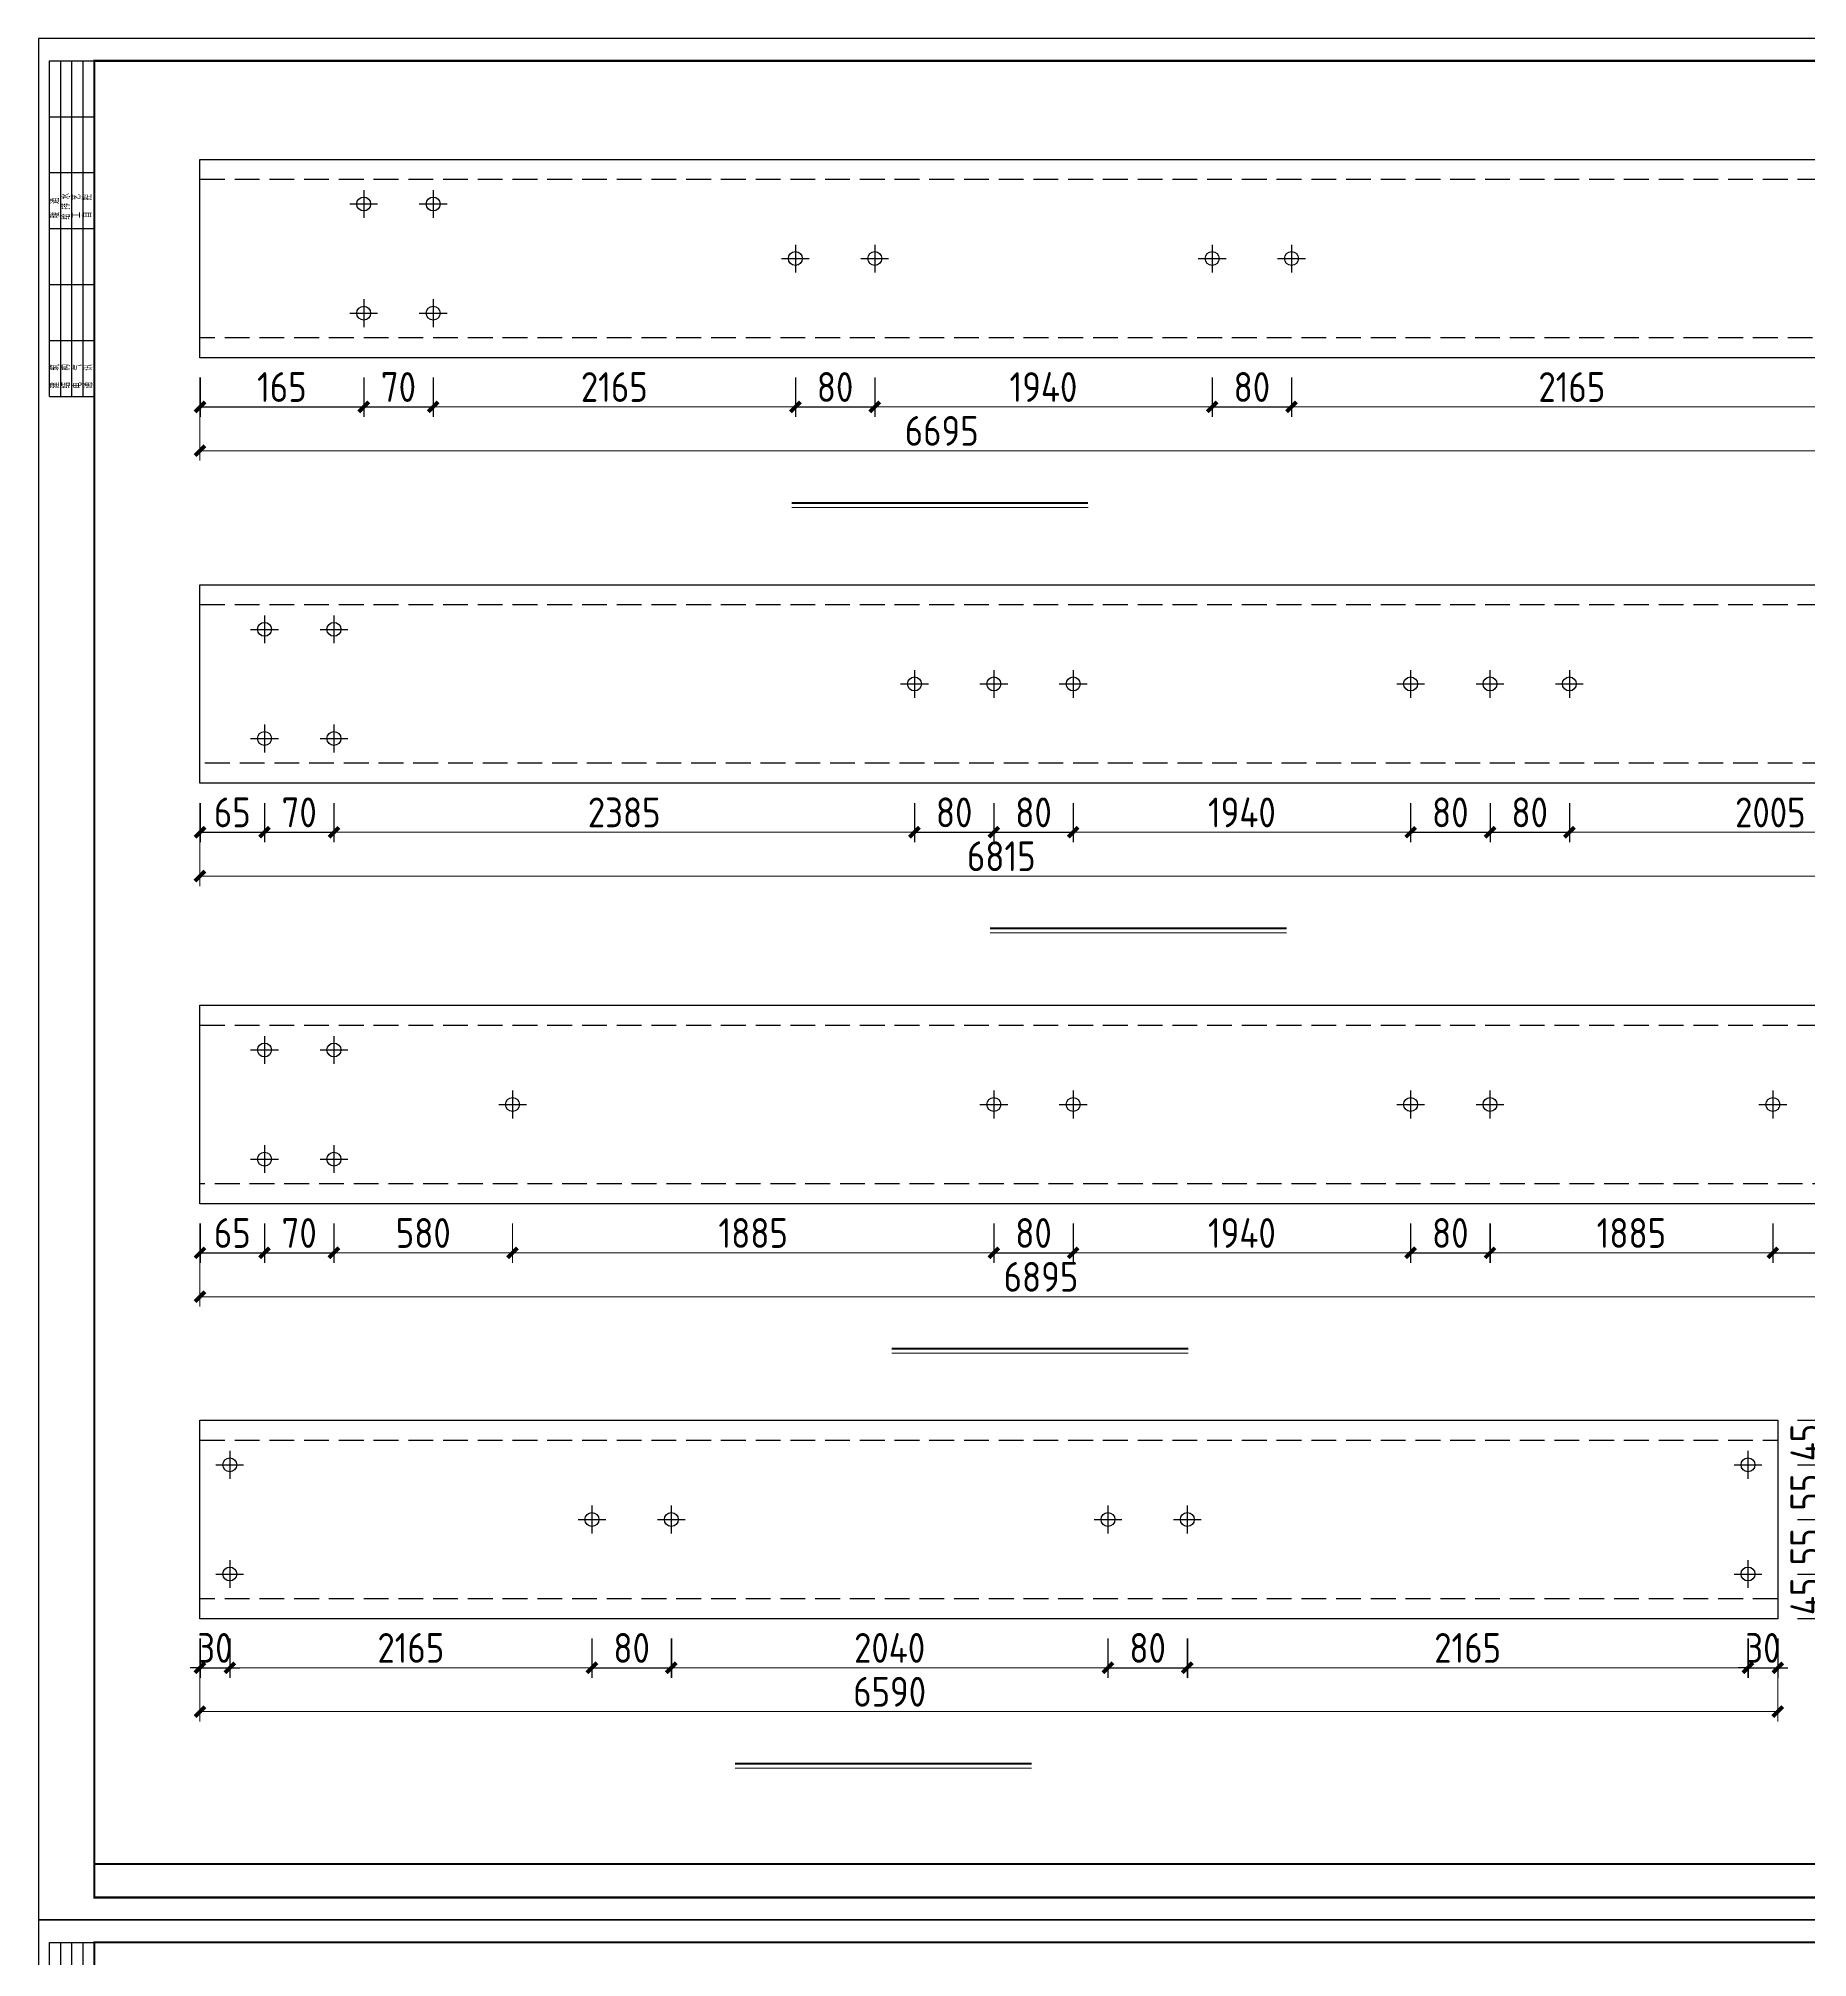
# Model space of a CAD drawing. Extents: x -196983 to 471790, y -783661 to 190401.
# Drawn here: x -40893 to -23063, y -131313 to -111970 of the extents above; entities that cross this region are included whole.
import ezdxf

# ---------------------------------------------------------------- set-up
doc = ezdxf.new("R2010")
doc.units = 0
doc.header["$LTSCALE"] = 1000
doc.header["$MEASUREMENT"] = 0
doc.linetypes.add('DASH', pattern=[0.35, 0.25, -0.1])
doc.layers.add('_TCH_MASK', color=7, linetype='Continuous')
doc.layers.add('PUB_TITLE', color=4, linetype='Continuous')
doc.styles.get("Standard").update_dxf_attribs({"font": 'gbenor.shx', "bigfont": 'gbcbig.shx'})
doc.styles.add('图框', font='')
doc.styles.get('图框').set_extended_font_data('SimSun')
doc.dimstyles.get("Standard").update_dxf_attribs({"dimscale": 100, "dimtxt": 3.5, "dimasz": 1, "dimexe": 2.5, "dimexo": 3, "dimgap": 1.5, "dimtad": 1, "dimdec": 0, "dimzin": 0, "dimdsep": 46, "dimtxsty": 'Standard', "dimblk": 'ARCHTICK', "dimcen": 0.09, "dimadec": 0, "dimazin": 0, "dimtfac": 1, "dimtdec": 0, "dimtix": 1, "dimtmove": 2, "dimatfit": 3, "dimfxl": 1, "dimtolj": 1, "dimtzin": 0, "dimarcsym": 0})

# ---------------------------------------------------------------- blocks, each defined once
blk = doc.blocks.new('_ArchTick')
at = {"color": 0, "linetype": 'ByBlock', "const_width": 0.4}
blk.add_lwpolyline([(-0.5, -0.5), (0.5, 0.5)], dxfattribs=at)
blk = doc.blocks.new('*D694')
at = {"layer": '_TCH_MASK', "color": 0, "lineweight": -2}
for p, q in [((-39264, -115389), (-39264, -115784)), ((-37614, -115389), (-37614, -115784)), ((-39264, -115684), (-37614, -115684))]:
    blk.add_line(p, q, dxfattribs=at)
at = {"layer": 'Defpoints', "color": 0}
for p in [(-39264, -115189), (-37614, -115189), (-37614, -115684)]:
    blk.add_point(p, dxfattribs=at)
at = {"layer": '_TCH_MASK', "color": 0, "lineweight": -2, "xscale": 100, "yscale": 100, "zscale": 100, "rotation": 180}
blk.add_blockref('_ArchTick', (-39264, -115684), dxfattribs=at)
at = {"layer": '_TCH_MASK', "color": 0, "lineweight": -2, "xscale": 100, "yscale": 100, "zscale": 100}
blk.add_blockref('_ArchTick', (-37614, -115684), dxfattribs=at)
at = {"layer": '_TCH_MASK', "color": 0, "lineweight": 15, "insert": (-38439, -115484), "char_height": 300, "attachment_point": 5}
blk.add_mtext('\\A1;165', dxfattribs=at)
blk = doc.blocks.new('*D695')
at = {"layer": '_TCH_MASK', "color": 0, "lineweight": -2}
for p, q in [((-33264, -115389), (-33264, -115784)), ((-32464, -115389), (-32464, -115784)), ((-33264, -115684), (-32464, -115684))]:
    blk.add_line(p, q, dxfattribs=at)
at = {"layer": 'Defpoints', "color": 0}
for p in [(-33264, -115189), (-32464, -115189), (-32464, -115684)]:
    blk.add_point(p, dxfattribs=at)
at = {"layer": '_TCH_MASK', "color": 0, "lineweight": -2, "xscale": 100, "yscale": 100, "zscale": 100, "rotation": 180}
blk.add_blockref('_ArchTick', (-33264, -115684), dxfattribs=at)
at = {"layer": '_TCH_MASK', "color": 0, "lineweight": -2, "xscale": 100, "yscale": 100, "zscale": 100}
blk.add_blockref('_ArchTick', (-32464, -115684), dxfattribs=at)
at = {"layer": '_TCH_MASK', "color": 0, "lineweight": 15, "insert": (-32864, -115484), "char_height": 300, "attachment_point": 5}
blk.add_mtext('\\A1;80', dxfattribs=at)
blk = doc.blocks.new('*D696')
at = {"layer": '_TCH_MASK', "color": 0, "lineweight": -2}
for p, q in [((-29064, -115389), (-29064, -115784)), ((-28264, -115389), (-28264, -115784)), ((-29064, -115684), (-28264, -115684))]:
    blk.add_line(p, q, dxfattribs=at)
at = {"layer": 'Defpoints', "color": 0}
for p in [(-29064, -115189), (-28264, -115189), (-28264, -115684)]:
    blk.add_point(p, dxfattribs=at)
at = {"layer": '_TCH_MASK', "color": 0, "lineweight": -2, "xscale": 100, "yscale": 100, "zscale": 100, "rotation": 180}
blk.add_blockref('_ArchTick', (-29064, -115684), dxfattribs=at)
at = {"layer": '_TCH_MASK', "color": 0, "lineweight": -2, "xscale": 100, "yscale": 100, "zscale": 100}
blk.add_blockref('_ArchTick', (-28264, -115684), dxfattribs=at)
at = {"layer": '_TCH_MASK', "color": 0, "lineweight": 15, "insert": (-28664, -115484), "char_height": 300, "attachment_point": 5}
blk.add_mtext('\\A1;80', dxfattribs=at)
blk = doc.blocks.new('*D587')
at = {"layer": '_TCH_MASK', "color": 0, "lineweight": -2}
for p, q in [((-37614, -115389), (-37614, -115784)), ((-36914, -115389), (-36914, -115784)), ((-37614, -115684), (-36914, -115684))]:
    blk.add_line(p, q, dxfattribs=at)
at = {"layer": 'Defpoints', "color": 0}
for p in [(-37614, -115189), (-36914, -115189), (-36914, -115684)]:
    blk.add_point(p, dxfattribs=at)
at = {"layer": '_TCH_MASK', "color": 0, "lineweight": -2, "xscale": 100, "yscale": 100, "zscale": 100, "rotation": 180}
blk.add_blockref('_ArchTick', (-37614, -115684), dxfattribs=at)
at = {"layer": '_TCH_MASK', "color": 0, "lineweight": -2, "xscale": 100, "yscale": 100, "zscale": 100}
blk.add_blockref('_ArchTick', (-36914, -115684), dxfattribs=at)
at = {"layer": '_TCH_MASK', "color": 0, "lineweight": 15, "insert": (-37264, -115484), "char_height": 300, "attachment_point": 5}
blk.add_mtext('\\A1;70', dxfattribs=at)
blk = doc.blocks.new('*D700')
at = {"layer": '_TCH_MASK', "color": 0, "lineweight": -2}
for p, q in [((-39264, -119677), (-39264, -120071)), ((-38614, -119677), (-38614, -120071)), ((-39264, -119971), (-38614, -119971))]:
    blk.add_line(p, q, dxfattribs=at)
at = {"layer": 'Defpoints', "color": 0}
for p in [(-39264, -119477), (-38614, -119477), (-38614, -119971)]:
    blk.add_point(p, dxfattribs=at)
at = {"layer": '_TCH_MASK', "color": 0, "lineweight": -2, "xscale": 100, "yscale": 100, "zscale": 100, "rotation": 180}
blk.add_blockref('_ArchTick', (-39264, -119971), dxfattribs=at)
at = {"layer": '_TCH_MASK', "color": 0, "lineweight": -2, "xscale": 100, "yscale": 100, "zscale": 100}
blk.add_blockref('_ArchTick', (-38614, -119971), dxfattribs=at)
at = {"layer": '_TCH_MASK', "color": 0, "lineweight": 15, "insert": (-38939, -119771), "char_height": 300, "attachment_point": 5}
blk.add_mtext('\\A1;65', dxfattribs=at)
blk = doc.blocks.new('*D701')
at = {"layer": '_TCH_MASK', "color": 0, "lineweight": -2}
for p, q in [((-31264, -119677), (-31264, -120071)), ((-30464, -119677), (-30464, -120071)), ((-31264, -119971), (-30464, -119971))]:
    blk.add_line(p, q, dxfattribs=at)
at = {"layer": 'Defpoints', "color": 0}
for p in [(-31264, -119477), (-30464, -119477), (-30464, -119971)]:
    blk.add_point(p, dxfattribs=at)
at = {"layer": '_TCH_MASK', "color": 0, "lineweight": -2, "xscale": 100, "yscale": 100, "zscale": 100, "rotation": 180}
blk.add_blockref('_ArchTick', (-31264, -119971), dxfattribs=at)
at = {"layer": '_TCH_MASK', "color": 0, "lineweight": -2, "xscale": 100, "yscale": 100, "zscale": 100}
blk.add_blockref('_ArchTick', (-30464, -119971), dxfattribs=at)
at = {"layer": '_TCH_MASK', "color": 0, "lineweight": 15, "insert": (-30864, -119771), "char_height": 300, "attachment_point": 5}
blk.add_mtext('\\A1;80', dxfattribs=at)
blk = doc.blocks.new('*D702')
at = {"layer": '_TCH_MASK', "color": 0, "lineweight": -2}
for p, q in [((-27064, -119677), (-27064, -120071)), ((-26264, -119677), (-26264, -120071)), ((-27064, -119971), (-26264, -119971))]:
    blk.add_line(p, q, dxfattribs=at)
at = {"layer": 'Defpoints', "color": 0}
for p in [(-27064, -119477), (-26264, -119477), (-26264, -119971)]:
    blk.add_point(p, dxfattribs=at)
at = {"layer": '_TCH_MASK', "color": 0, "lineweight": -2, "xscale": 100, "yscale": 100, "zscale": 100, "rotation": 180}
blk.add_blockref('_ArchTick', (-27064, -119971), dxfattribs=at)
at = {"layer": '_TCH_MASK', "color": 0, "lineweight": -2, "xscale": 100, "yscale": 100, "zscale": 100}
blk.add_blockref('_ArchTick', (-26264, -119971), dxfattribs=at)
at = {"layer": '_TCH_MASK', "color": 0, "lineweight": 15, "insert": (-26664, -119771), "char_height": 300, "attachment_point": 5}
blk.add_mtext('\\A1;80', dxfattribs=at)
blk = doc.blocks.new('*D591')
at = {"layer": '_TCH_MASK', "color": 0, "lineweight": -2}
for p, q in [((-38614, -119677), (-38614, -120071)), ((-37914, -119677), (-37914, -120071)), ((-38614, -119971), (-37914, -119971))]:
    blk.add_line(p, q, dxfattribs=at)
at = {"layer": 'Defpoints', "color": 0}
for p in [(-38614, -119477), (-37914, -119477), (-37914, -119971)]:
    blk.add_point(p, dxfattribs=at)
at = {"layer": '_TCH_MASK', "color": 0, "lineweight": -2, "xscale": 100, "yscale": 100, "zscale": 100, "rotation": 180}
blk.add_blockref('_ArchTick', (-38614, -119971), dxfattribs=at)
at = {"layer": '_TCH_MASK', "color": 0, "lineweight": -2, "xscale": 100, "yscale": 100, "zscale": 100}
blk.add_blockref('_ArchTick', (-37914, -119971), dxfattribs=at)
at = {"layer": '_TCH_MASK', "color": 0, "lineweight": 15, "insert": (-38264, -119771), "char_height": 300, "attachment_point": 5}
blk.add_mtext('\\A1;70', dxfattribs=at)
blk = doc.blocks.new('*D592')
at = {"layer": '_TCH_MASK', "color": 0, "lineweight": -2}
for p, q in [((-32064, -119677), (-32064, -120071)), ((-31264, -119677), (-31264, -120071)), ((-32064, -119971), (-31264, -119971))]:
    blk.add_line(p, q, dxfattribs=at)
at = {"layer": 'Defpoints', "color": 0}
for p in [(-32064, -119477), (-31264, -119477), (-31264, -119971)]:
    blk.add_point(p, dxfattribs=at)
at = {"layer": '_TCH_MASK', "color": 0, "lineweight": -2, "xscale": 100, "yscale": 100, "zscale": 100, "rotation": 180}
blk.add_blockref('_ArchTick', (-32064, -119971), dxfattribs=at)
at = {"layer": '_TCH_MASK', "color": 0, "lineweight": -2, "xscale": 100, "yscale": 100, "zscale": 100}
blk.add_blockref('_ArchTick', (-31264, -119971), dxfattribs=at)
at = {"layer": '_TCH_MASK', "color": 0, "lineweight": 15, "insert": (-31664, -119771), "char_height": 300, "attachment_point": 5}
blk.add_mtext('\\A1;80', dxfattribs=at)
blk = doc.blocks.new('*D593')
at = {"layer": '_TCH_MASK', "color": 0, "lineweight": -2}
for p, q in [((-26264, -119677), (-26264, -120071)), ((-25464, -119677), (-25464, -120071)), ((-26264, -119971), (-25464, -119971))]:
    blk.add_line(p, q, dxfattribs=at)
at = {"layer": 'Defpoints', "color": 0}
for p in [(-26264, -119477), (-25464, -119477), (-25464, -119971)]:
    blk.add_point(p, dxfattribs=at)
at = {"layer": '_TCH_MASK', "color": 0, "lineweight": -2, "xscale": 100, "yscale": 100, "zscale": 100, "rotation": 180}
blk.add_blockref('_ArchTick', (-26264, -119971), dxfattribs=at)
at = {"layer": '_TCH_MASK', "color": 0, "lineweight": -2, "xscale": 100, "yscale": 100, "zscale": 100}
blk.add_blockref('_ArchTick', (-25464, -119971), dxfattribs=at)
at = {"layer": '_TCH_MASK', "color": 0, "lineweight": 15, "insert": (-25864, -119771), "char_height": 300, "attachment_point": 5}
blk.add_mtext('\\A1;80', dxfattribs=at)
blk = doc.blocks.new('*D706')
at = {"layer": '_TCH_MASK', "color": 0, "lineweight": -2}
for p, q in [((-39264, -123915), (-39264, -124310)), ((-38614, -123915), (-38614, -124310)), ((-39264, -124210), (-38614, -124210))]:
    blk.add_line(p, q, dxfattribs=at)
at = {"layer": 'Defpoints', "color": 0}
for p in [(-39264, -123715), (-38614, -123715), (-38614, -124210)]:
    blk.add_point(p, dxfattribs=at)
at = {"layer": '_TCH_MASK', "color": 0, "lineweight": -2, "xscale": 100, "yscale": 100, "zscale": 100, "rotation": 180}
blk.add_blockref('_ArchTick', (-39264, -124210), dxfattribs=at)
at = {"layer": '_TCH_MASK', "color": 0, "lineweight": -2, "xscale": 100, "yscale": 100, "zscale": 100}
blk.add_blockref('_ArchTick', (-38614, -124210), dxfattribs=at)
at = {"layer": '_TCH_MASK', "color": 0, "lineweight": 15, "insert": (-38939, -124010), "char_height": 300, "attachment_point": 5}
blk.add_mtext('\\A1;65', dxfattribs=at)
blk = doc.blocks.new('*D707')
at = {"layer": '_TCH_MASK', "color": 0, "lineweight": -2}
for p, q in [((-31264, -123915), (-31264, -124310)), ((-30464, -123915), (-30464, -124310)), ((-31264, -124210), (-30464, -124210))]:
    blk.add_line(p, q, dxfattribs=at)
at = {"layer": 'Defpoints', "color": 0}
for p in [(-31264, -123715), (-30464, -123715), (-30464, -124210)]:
    blk.add_point(p, dxfattribs=at)
at = {"layer": '_TCH_MASK', "color": 0, "lineweight": -2, "xscale": 100, "yscale": 100, "zscale": 100, "rotation": 180}
blk.add_blockref('_ArchTick', (-31264, -124210), dxfattribs=at)
at = {"layer": '_TCH_MASK', "color": 0, "lineweight": -2, "xscale": 100, "yscale": 100, "zscale": 100}
blk.add_blockref('_ArchTick', (-30464, -124210), dxfattribs=at)
at = {"layer": '_TCH_MASK', "color": 0, "lineweight": 15, "insert": (-30864, -124010), "char_height": 300, "attachment_point": 5}
blk.add_mtext('\\A1;80', dxfattribs=at)
blk = doc.blocks.new('*D708')
at = {"layer": '_TCH_MASK', "color": 0, "lineweight": -2}
for p, q in [((-27064, -123915), (-27064, -124310)), ((-26264, -123915), (-26264, -124310)), ((-27064, -124210), (-26264, -124210))]:
    blk.add_line(p, q, dxfattribs=at)
at = {"layer": 'Defpoints', "color": 0}
for p in [(-27064, -123715), (-26264, -123715), (-26264, -124210)]:
    blk.add_point(p, dxfattribs=at)
at = {"layer": '_TCH_MASK', "color": 0, "lineweight": -2, "xscale": 100, "yscale": 100, "zscale": 100, "rotation": 180}
blk.add_blockref('_ArchTick', (-27064, -124210), dxfattribs=at)
at = {"layer": '_TCH_MASK', "color": 0, "lineweight": -2, "xscale": 100, "yscale": 100, "zscale": 100}
blk.add_blockref('_ArchTick', (-26264, -124210), dxfattribs=at)
at = {"layer": '_TCH_MASK', "color": 0, "lineweight": 15, "insert": (-26664, -124010), "char_height": 300, "attachment_point": 5}
blk.add_mtext('\\A1;80', dxfattribs=at)
blk = doc.blocks.new('*D709')
at = {"layer": '_TCH_MASK', "color": 0, "lineweight": -2}
for p, q in [((-23414, -123915), (-23414, -124310)), ((-21414, -123915), (-21414, -124310)), ((-23414, -124210), (-21414, -124210))]:
    blk.add_line(p, q, dxfattribs=at)
at = {"layer": 'Defpoints', "color": 0}
for p in [(-23414, -123715), (-21414, -123715), (-21414, -124210)]:
    blk.add_point(p, dxfattribs=at)
at = {"layer": '_TCH_MASK', "color": 0, "lineweight": -2, "xscale": 100, "yscale": 100, "zscale": 100, "rotation": 180}
blk.add_blockref('_ArchTick', (-23414, -124210), dxfattribs=at)
at = {"layer": '_TCH_MASK', "color": 0, "lineweight": -2, "xscale": 100, "yscale": 100, "zscale": 100}
blk.add_blockref('_ArchTick', (-21414, -124210), dxfattribs=at)
at = {"layer": '_TCH_MASK', "color": 0, "lineweight": 15, "insert": (-22414, -124010), "char_height": 300, "attachment_point": 5}
blk.add_mtext('\\A1;200', dxfattribs=at)
blk = doc.blocks.new('*D597')
at = {"layer": '_TCH_MASK', "color": 0, "lineweight": -2}
for p, q in [((-38614, -123915), (-38614, -124310)), ((-37914, -123915), (-37914, -124310)), ((-38614, -124210), (-37914, -124210))]:
    blk.add_line(p, q, dxfattribs=at)
at = {"layer": 'Defpoints', "color": 0}
for p in [(-38614, -123715), (-37914, -123715), (-37914, -124210)]:
    blk.add_point(p, dxfattribs=at)
at = {"layer": '_TCH_MASK', "color": 0, "lineweight": -2, "xscale": 100, "yscale": 100, "zscale": 100, "rotation": 180}
blk.add_blockref('_ArchTick', (-38614, -124210), dxfattribs=at)
at = {"layer": '_TCH_MASK', "color": 0, "lineweight": -2, "xscale": 100, "yscale": 100, "zscale": 100}
blk.add_blockref('_ArchTick', (-37914, -124210), dxfattribs=at)
at = {"layer": '_TCH_MASK', "color": 0, "lineweight": 15, "insert": (-38264, -124010), "char_height": 300, "attachment_point": 5}
blk.add_mtext('\\A1;70', dxfattribs=at)
blk = doc.blocks.new('*D713')
at = {"layer": '_TCH_MASK', "color": 0, "lineweight": -2}
for p, q in [((-35314, -128097), (-35314, -128492)), ((-34514, -128097), (-34514, -128492)), ((-35314, -128392), (-34514, -128392))]:
    blk.add_line(p, q, dxfattribs=at)
at = {"layer": 'Defpoints', "color": 0}
for p in [(-35314, -127897), (-34514, -127897), (-34514, -128392)]:
    blk.add_point(p, dxfattribs=at)
at = {"layer": '_TCH_MASK', "color": 0, "lineweight": -2, "xscale": 100, "yscale": 100, "zscale": 100, "rotation": 180}
blk.add_blockref('_ArchTick', (-35314, -128392), dxfattribs=at)
at = {"layer": '_TCH_MASK', "color": 0, "lineweight": -2, "xscale": 100, "yscale": 100, "zscale": 100}
blk.add_blockref('_ArchTick', (-34514, -128392), dxfattribs=at)
at = {"layer": '_TCH_MASK', "color": 0, "lineweight": 15, "insert": (-34914, -128192), "char_height": 300, "attachment_point": 5}
blk.add_mtext('\\A1;80', dxfattribs=at)
blk = doc.blocks.new('*D714')
at = {"layer": '_TCH_MASK', "color": 0, "lineweight": -2}
for p, q in [((-30114, -128097), (-30114, -128492)), ((-29314, -128097), (-29314, -128492)), ((-30114, -128392), (-29314, -128392))]:
    blk.add_line(p, q, dxfattribs=at)
at = {"layer": 'Defpoints', "color": 0}
for p in [(-30114, -127897), (-29314, -127897), (-29314, -128392)]:
    blk.add_point(p, dxfattribs=at)
at = {"layer": '_TCH_MASK', "color": 0, "lineweight": -2, "xscale": 100, "yscale": 100, "zscale": 100, "rotation": 180}
blk.add_blockref('_ArchTick', (-30114, -128392), dxfattribs=at)
at = {"layer": '_TCH_MASK', "color": 0, "lineweight": -2, "xscale": 100, "yscale": 100, "zscale": 100}
blk.add_blockref('_ArchTick', (-29314, -128392), dxfattribs=at)
at = {"layer": '_TCH_MASK', "color": 0, "lineweight": 15, "insert": (-29714, -128192), "char_height": 300, "attachment_point": 5}
blk.add_mtext('\\A1;80', dxfattribs=at)
blk = doc.blocks.new('*D715')
at = {"layer": '_TCH_MASK', "color": 0, "lineweight": -2}
for p, q in [((-23664, -128097), (-23664, -128492)), ((-23364, -128097), (-23364, -128492)), ((-23664, -128392), (-23764, -128392)), ((-23664, -128392), (-23364, -128392)), ((-23364, -128392), (-23264, -128392))]:
    blk.add_line(p, q, dxfattribs=at)
at = {"layer": 'Defpoints', "color": 0}
for p in [(-23664, -127897), (-23364, -127897), (-23364, -128392)]:
    blk.add_point(p, dxfattribs=at)
at = {"layer": '_TCH_MASK', "color": 0, "lineweight": -2, "xscale": 100, "yscale": 100, "zscale": 100}
blk.add_blockref('_ArchTick', (-23664, -128392), dxfattribs=at)
at = {"layer": '_TCH_MASK', "color": 0, "lineweight": -2, "xscale": 100, "yscale": 100, "zscale": 100, "rotation": 180}
blk.add_blockref('_ArchTick', (-23364, -128392), dxfattribs=at)
at = {"layer": '_TCH_MASK', "color": 0, "lineweight": 15, "insert": (-23514, -128192), "char_height": 300, "attachment_point": 5}
blk.add_mtext('\\A1;30', dxfattribs=at)
blk = doc.blocks.new('*D598')
at = {"layer": '_TCH_MASK', "color": 0, "lineweight": -2}
for p, q in [((-23164, -127447), (-22786, -127447)), ((-22886, -127897), (-22886, -127447)), ((-23164, -127897), (-22786, -127897))]:
    blk.add_line(p, q, dxfattribs=at)
at = {"layer": 'Defpoints', "color": 0}
for p in [(-23364, -127447), (-22886, -127447), (-23364, -127897)]:
    blk.add_point(p, dxfattribs=at)
at = {"layer": '_TCH_MASK', "color": 0, "lineweight": -2, "xscale": 100, "yscale": 100, "zscale": 100}
for p, rotation in [((-22886, -127447), 90), ((-22886, -127897), 270)]:
    blk.add_blockref('_ArchTick', p, dxfattribs=dict(at, rotation=rotation))
at = {"layer": '_TCH_MASK', "color": 0, "lineweight": 15, "insert": (-23086, -127672), "char_height": 300, "attachment_point": 5, "rotation": 90}
blk.add_mtext('\\A1;45', dxfattribs=at)
blk = doc.blocks.new('*D716')
at = {"layer": '_TCH_MASK', "color": 0, "lineweight": -2}
for p, q in [((-23164, -126897), (-22786, -126897)), ((-22886, -127447), (-22886, -126897)), ((-23164, -127447), (-22786, -127447))]:
    blk.add_line(p, q, dxfattribs=at)
at = {"layer": 'Defpoints', "color": 0}
for p in [(-23364, -126897), (-22886, -126897), (-23364, -127447)]:
    blk.add_point(p, dxfattribs=at)
at = {"layer": '_TCH_MASK', "color": 0, "lineweight": -2, "xscale": 100, "yscale": 100, "zscale": 100}
for p, rotation in [((-22886, -126897), 90), ((-22886, -127447), 270)]:
    blk.add_blockref('_ArchTick', p, dxfattribs=dict(at, rotation=rotation))
at = {"layer": '_TCH_MASK', "color": 0, "lineweight": 15, "insert": (-23086, -127172), "char_height": 300, "attachment_point": 5, "rotation": 90}
blk.add_mtext('\\A1;55', dxfattribs=at)
blk = doc.blocks.new('*D599')
at = {"layer": '_TCH_MASK', "color": 0, "lineweight": -2}
for p, q in [((-23164, -125897), (-22786, -125897)), ((-22886, -125897), (-22886, -126347)), ((-23164, -126347), (-22786, -126347))]:
    blk.add_line(p, q, dxfattribs=at)
at = {"layer": 'Defpoints', "color": 0}
for p in [(-23364, -125897), (-23364, -126347), (-22886, -126347)]:
    blk.add_point(p, dxfattribs=at)
at = {"layer": '_TCH_MASK', "color": 0, "lineweight": -2, "xscale": 100, "yscale": 100, "zscale": 100}
for p, rotation in [((-22886, -125897), 90), ((-22886, -126347), 270)]:
    blk.add_blockref('_ArchTick', p, dxfattribs=dict(at, rotation=rotation))
at = {"layer": '_TCH_MASK', "color": 0, "lineweight": 15, "insert": (-23086, -126122), "char_height": 300, "attachment_point": 5, "rotation": 90}
blk.add_mtext('\\A1;45', dxfattribs=at)
blk = doc.blocks.new('*D600')
at = {"layer": '_TCH_MASK', "color": 0, "lineweight": -2}
for p, q in [((-23164, -126347), (-22786, -126347)), ((-22886, -126347), (-22886, -126897)), ((-23164, -126897), (-22786, -126897))]:
    blk.add_line(p, q, dxfattribs=at)
at = {"layer": 'Defpoints', "color": 0}
for p in [(-23364, -126347), (-23364, -126897), (-22886, -126897)]:
    blk.add_point(p, dxfattribs=at)
at = {"layer": '_TCH_MASK', "color": 0, "lineweight": -2, "xscale": 100, "yscale": 100, "zscale": 100}
for p, rotation in [((-22886, -126347), 90), ((-22886, -126897), 270)]:
    blk.add_blockref('_ArchTick', p, dxfattribs=dict(at, rotation=rotation))
at = {"layer": '_TCH_MASK', "color": 0, "lineweight": 15, "insert": (-23086, -126622), "char_height": 300, "attachment_point": 5, "rotation": 90}
blk.add_mtext('\\A1;55', dxfattribs=at)
blk = doc.blocks.new('*D717')
at = {"layer": '_TCH_MASK', "color": 0, "lineweight": -2}
for p, q in [((-23164, -125897), (-22287, -125897)), ((-22387, -125897), (-22387, -127897)), ((-23164, -127897), (-22287, -127897))]:
    blk.add_line(p, q, dxfattribs=at)
at = {"layer": 'Defpoints', "color": 0}
for p in [(-23364, -125897), (-23364, -127897), (-22387, -127897)]:
    blk.add_point(p, dxfattribs=at)
at = {"layer": '_TCH_MASK', "color": 0, "lineweight": -2, "xscale": 100, "yscale": 100, "zscale": 100}
for p, rotation in [((-22387, -125897), 90), ((-22387, -127897), 270)]:
    blk.add_blockref('_ArchTick', p, dxfattribs=dict(at, rotation=rotation))
at = {"layer": '_TCH_MASK', "color": 0, "lineweight": 15, "insert": (-22587, -126897), "char_height": 300, "attachment_point": 5, "rotation": 90}
blk.add_mtext('\\A1;200', dxfattribs=at)
blk = doc.blocks.new('*D601')
at = {"layer": '_TCH_MASK', "color": 0, "lineweight": -2}
for p, q in [((-39264, -128097), (-39264, -128492)), ((-38964, -128097), (-38964, -128492)), ((-39264, -128392), (-39364, -128392)), ((-39264, -128392), (-38964, -128392)), ((-38964, -128392), (-38864, -128392))]:
    blk.add_line(p, q, dxfattribs=at)
at = {"layer": 'Defpoints', "color": 0}
for p in [(-39264, -127897), (-38964, -127897), (-38964, -128392)]:
    blk.add_point(p, dxfattribs=at)
at = {"layer": '_TCH_MASK', "color": 0, "lineweight": -2, "xscale": 100, "yscale": 100, "zscale": 100}
blk.add_blockref('_ArchTick', (-39264, -128392), dxfattribs=at)
at = {"layer": '_TCH_MASK', "color": 0, "lineweight": -2, "xscale": 100, "yscale": 100, "zscale": 100, "rotation": 180}
blk.add_blockref('_ArchTick', (-38964, -128392), dxfattribs=at)
at = {"layer": '_TCH_MASK', "color": 0, "lineweight": 15, "insert": (-39114, -128192), "char_height": 300, "attachment_point": 5}
blk.add_mtext('\\A1;30', dxfattribs=at)
blk = doc.blocks.new('$titleblk$00000095')
for p, q in [((-150, 20), (-150, 0)), ((-150, 20), (0, 20)), ((-125, 20), (-125, 0)), ((-100, 20), (-100, 0)), ((-75, 20), (-75, 0)), ((-75, 20), (-75, 0)), ((-50, 20), (-50, 0)), ((-25, 20), (-25, 0)), ((0, 20), (0, 0)), ((-150, 15), (-75, 15)), ((-150, 10), (-75, 10)), ((-75, 15), (0, 15)), ((-75, 10), (0, 10)), ((-150, 5), (-75, 5)), ((-75, 5), (0, 5))]:
    blk.add_line(p, q)
at = {"width": 0.8}
for s, p in [('建   筑', (-146.45, 15.65)), ('暖  通', (-70.35, 15.73)), ('结   构', (-146.45, 10.91)), ('电   气', (-146.45, 5.65)), ('给 排 水', (-71.03, 10.9)), ('工   艺', (-70.35, 6.13)), ('通   讯', (-146.45, 0.88)), ('自   控', (-70.35, 1.24))]:
    blk.add_text(s, height=3.509, dxfattribs=at).set_placement(p)
blk = doc.blocks.new('新块')
for p, q in [((-5840, 800), (-8800, 800)), ((-8240, 400), (-8240, 1000)), ((-7780, 400), (-7780, 1000)), ((-6760, 400), (-6760, 1000)), ((-6300, 400), (-6300, 1000)), ((-5840, 700), (-3840, 700)), ((-5200, 400), (-5200, 1000)), ((-3440, 400), (-3440, 1000)), ((-2160, 700), (-1280, 700)), ((-1720, 400), (-1720, 1000)), ((-400, 800), (-1280, 800)), ((-920, 400), (-920, 1000)), ((-400, 400), (-400, 1000)), ((-5840, 600), (-8800, 600)), ((-400, 600), (-1280, 600))]:
    blk.add_line(p, q)
for points, const_width in [([(-11880, 400), (-11880, 1000), (-400, 1000)], 32), ([(-8800, 400), (-8800, 1000)], 20), ([(-7320, 400), (-7320, 1000)], 20), ([(-5840, 400), (-5840, 1000)], 20), ([(-3840, 400), (-3840, 1000)], 20), ([(-2160, 400), (-2160, 1000)], 20), ([(-1280, 400), (-1280, 1000)], 20)]:
    blk.add_lwpolyline(points, dxfattribs=dict(const_width=const_width))
at = {"layer": 'PUB_TITLE'}
blk.add_lwpolyline([(-47560, 0), (0, 0), (0, 33640), (-47560, 33640)], close=True, dxfattribs=at)
at = {"layer": 'PUB_TITLE', "const_width": 40}
blk.add_lwpolyline([(-46560, 400), (-400, 400), (-400, 33240), (-46560, 33240)], close=True, dxfattribs=at)
at = {"layer": 'PUB_TITLE', "const_width": 32}
blk.add_lwpolyline([(-400, 1000), (-46560, 1000)], dxfattribs=at)
at = {"layer": 'PUB_TITLE', "xscale": 40, "yscale": 40, "zscale": 40, "rotation": 90}
blk.add_blockref('$titleblk$00000095', (-46560, 33240), dxfattribs=at)
at = {"style": '图框', "width": 0.8}
for s, height, p in [('安徽乾坤建材科技有限公司', 160, (-11315, 604)), ('审    核', 80, (-8702, 659)), ('审    定', 80, (-8701, 854)), ('设计负责人', 80, (-7265, 659)), ('校    对', 80, (-7217, 851)), ('工程名称', 80, (-5712, 794)), ('图纸', 80, (-3732, 778)), ('工程编号', 80, (-2112, 803)), ('阶 段', 80, (-1205, 851)), ('日 期', 80, (-1212, 659)), ('项目负责人', 80, (-8739, 457)), ('设 计 人', 80, (-7213, 457)), ('项目名称', 80, (-5712, 494)), ('名称', 80, (-3732, 498)), ('图   号', 80, (-2098, 504)), ('比 例', 80, (-1211, 457))]:
    blk.add_text(s, height=height, dxfattribs=at).set_placement(p)
for tag, p in [('审定人', (-8147, 838)), ('审核人', (-8147, 641)), ('设计负责人', (-6745, 649)), ('校对', (-6621, 837)), ('工程名称', (-5026, 781)), ('图名', (-3347, 649)), ('日期', (-905, 632)), ('阶段', (-810, 832)), ('项目负责人', (-8228, 444)), ('设计人', (-6659, 447)), ('项目名称', (-5026, 479)), ('图号', (-1657, 502)), ('比例', (-810, 446))]:
    blk.add_attdef(tag, p, '', height=120)

msp = doc.modelspace()

# ---------------------------------------------------------------- linework, layer by layer
at = {"color": 0}
for p, q in [((-39264.2, -113189.4), (-22314.2, -113189.4)), ((-39264.2, -115189.4), (-39264.2, -113189.4)), ((-22314.2, -115189.4), (-39264.2, -115189.4)), ((-39264.2, -117476.5), (-21114.2, -117476.5)), ((-39264.2, -119476.5), (-39264.2, -117476.5)), ((-21114.2, -119476.5), (-39264.2, -119476.5)), ((-39264.2, -121715.3), (-20314.2, -121715.3)), ((-39264.2, -123715.3), (-39264.2, -121715.3)), ((-20314.2, -123715.3), (-39264.2, -123715.3)), ((-39264.2, -125897.1), (-23364.2, -125897.1)), ((-39264.2, -127897.1), (-39264.2, -125897.1)), ((-23364.2, -125897.1), (-23364.2, -127897.1)), ((-23364.2, -127897.1), (-39264.2, -127897.1))]:
    msp.add_line(p, q, dxfattribs=at)
at = {"color": 0, "linetype": 'DASH'}
for p, q in [((-39264.2, -113389.4), (-22314.2, -113389.4)), ((-22314.2, -114989.4), (-39264.2, -114989.4)), ((-39264.2, -117676.5), (-21114.2, -117676.5)), ((-21114.2, -119276.5), (-39264.2, -119276.5)), ((-39264.2, -121915.3), (-20314.2, -121915.3)), ((-20314.2, -123515.3), (-39264.2, -123515.3)), ((-39264.2, -126097.1), (-23364.2, -126097.1)), ((-23364.2, -127697.1), (-39264.2, -127697.1))]:
    msp.add_line(p, q, dxfattribs=at)
at = {"color": 1}
for p, q in [((-37614.2, -113499.4), (-37614.2, -113779.4)), ((-36914.2, -113499.4), (-36914.2, -113779.4)), ((-37754.2, -113639.4), (-37474.2, -113639.4)), ((-37054.2, -113639.4), (-36774.2, -113639.4)), ((-33264.2, -114049.4), (-33264.2, -114329.4)), ((-32464.2, -114049.4), (-32464.2, -114329.4)), ((-29064.2, -114049.4), (-29064.2, -114329.4)), ((-28264.2, -114049.4), (-28264.2, -114329.4)), ((-33404.2, -114189.4), (-33124.2, -114189.4)), ((-32604.2, -114189.4), (-32324.2, -114189.4)), ((-29204.2, -114189.4), (-28924.2, -114189.4)), ((-28404.2, -114189.4), (-28124.2, -114189.4)), ((-37614.2, -114599.4), (-37614.2, -114879.4)), ((-36914.2, -114599.4), (-36914.2, -114879.4)), ((-37754.2, -114739.4), (-37474.2, -114739.4)), ((-37054.2, -114739.4), (-36774.2, -114739.4)), ((-38614.2, -117786.5), (-38614.2, -118066.5)), ((-37914.2, -117786.5), (-37914.2, -118066.5)), ((-38754.2, -117926.5), (-38474.2, -117926.5)), ((-38054.2, -117926.5), (-37774.2, -117926.5)), ((-32064.2, -118336.5), (-32064.2, -118616.5)), ((-31264.2, -118336.5), (-31264.2, -118616.5)), ((-30464.2, -118336.5), (-30464.2, -118616.5)), ((-27064.2, -118336.5), (-27064.2, -118616.5)), ((-26264.2, -118336.5), (-26264.2, -118616.5)), ((-25464.2, -118336.5), (-25464.2, -118616.5)), ((-32204.2, -118476.5), (-31924.2, -118476.5)), ((-31404.2, -118476.5), (-31124.2, -118476.5)), ((-30604.2, -118476.5), (-30324.2, -118476.5)), ((-27204.2, -118476.5), (-26924.2, -118476.5)), ((-26404.2, -118476.5), (-26124.2, -118476.5)), ((-25604.2, -118476.5), (-25324.2, -118476.5)), ((-38614.2, -118886.5), (-38614.2, -119166.5)), ((-37914.2, -118886.5), (-37914.2, -119166.5)), ((-38754.2, -119026.5), (-38474.2, -119026.5)), ((-38054.2, -119026.5), (-37774.2, -119026.5)), ((-38614.2, -122025.3), (-38614.2, -122305.3)), ((-37914.2, -122025.3), (-37914.2, -122305.3)), ((-38754.2, -122165.3), (-38474.2, -122165.3)), ((-38054.2, -122165.3), (-37774.2, -122165.3)), ((-36114.2, -122575.3), (-36114.2, -122855.3)), ((-31264.2, -122575.3), (-31264.2, -122855.3)), ((-30464.2, -122575.3), (-30464.2, -122855.3)), ((-27064.2, -122575.3), (-27064.2, -122855.3)), ((-26264.2, -122575.3), (-26264.2, -122855.3)), ((-23414.2, -122575.3), (-23414.2, -122855.3)), ((-36254.2, -122715.3), (-35974.2, -122715.3)), ((-31404.2, -122715.3), (-31124.2, -122715.3)), ((-30604.2, -122715.3), (-30324.2, -122715.3)), ((-27204.2, -122715.3), (-26924.2, -122715.3)), ((-26404.2, -122715.3), (-26124.2, -122715.3)), ((-23554.2, -122715.3), (-23274.2, -122715.3)), ((-38614.2, -123125.3), (-38614.2, -123405.3)), ((-37914.2, -123125.3), (-37914.2, -123405.3)), ((-38754.2, -123265.3), (-38474.2, -123265.3)), ((-38054.2, -123265.3), (-37774.2, -123265.3)), ((-38964.2, -126207.1), (-38964.2, -126487.1)), ((-23664.2, -126207.1), (-23664.2, -126487.1)), ((-39104.2, -126347.1), (-38824.2, -126347.1)), ((-23804.2, -126347.1), (-23524.2, -126347.1)), ((-35314.2, -126757.1), (-35314.2, -127037.1)), ((-34514.2, -126757.1), (-34514.2, -127037.1)), ((-30114.2, -126757.1), (-30114.2, -127037.1)), ((-29314.2, -126757.1), (-29314.2, -127037.1)), ((-35454.2, -126897.1), (-35174.2, -126897.1)), ((-34654.2, -126897.1), (-34374.2, -126897.1)), ((-30254.2, -126897.1), (-29974.2, -126897.1)), ((-29454.2, -126897.1), (-29174.2, -126897.1)), ((-39104.2, -127447.1), (-38824.2, -127447.1)), ((-38964.2, -127307.1), (-38964.2, -127587.1)), ((-23804.2, -127447.1), (-23524.2, -127447.1)), ((-23664.2, -127307.1), (-23664.2, -127587.1))]:
    msp.add_line(p, q, dxfattribs=at)
for centre in [(-37614.2, -113639.4), (-36914.2, -113639.4), (-33264.2, -114189.4), (-32464.2, -114189.4), (-29064.2, -114189.4), (-28264.2, -114189.4), (-37614.2, -114739.4), (-36914.2, -114739.4), (-38614.2, -117926.5), (-37914.2, -117926.5), (-32064.2, -118476.5), (-31264.2, -118476.5), (-30464.2, -118476.5), (-27064.2, -118476.5), (-26264.2, -118476.5), (-25464.2, -118476.5), (-38614.2, -119026.5), (-37914.2, -119026.5), (-38614.2, -122165.3), (-37914.2, -122165.3), (-36114.2, -122715.3), (-31264.2, -122715.3), (-30464.2, -122715.3), (-27064.2, -122715.3), (-26264.2, -122715.3), (-23414.2, -122715.3), (-38614.2, -123265.3), (-37914.2, -123265.3), (-38964.2, -126347.1), (-23664.2, -126347.1), (-35314.2, -126897.1), (-34514.2, -126897.1), (-30114.2, -126897.1), (-29314.2, -126897.1), (-38964.2, -127447.1), (-23664.2, -127447.1)]:
    msp.add_circle(centre, 70, dxfattribs=at)
at = {"layer": '_TCH_MASK', "lineweight": 15}
for p, q in [((-39264.2, -115389.4), (-39264.2, -116226)), ((-36914.2, -115389.4), (-36914.2, -115784.2)), ((-33264.2, -115389.4), (-33264.2, -115784.2)), ((-32464.2, -115389.4), (-32464.2, -115784.2)), ((-29064.2, -115389.4), (-29064.2, -115784.2)), ((-28264.2, -115389.4), (-28264.2, -115784.2)), ((-36914.2, -115684.2), (-33264.2, -115684.2)), ((-32464.2, -115684.2), (-29064.2, -115684.2)), ((-28264.2, -115684.2), (-22614.2, -115684.2)), ((-22314.2, -116126), (-39264.2, -116126)), ((-30314.3, -116696.8), (-33301.5, -116696.8)), ((-39264.2, -119676.5), (-39264.2, -120513.1)), ((-37914.2, -119676.5), (-37914.2, -120071.3)), ((-32064.2, -119676.5), (-32064.2, -120071.3)), ((-30464.2, -119676.5), (-30464.2, -120071.3)), ((-27064.2, -119676.5), (-27064.2, -120071.3)), ((-25464.2, -119676.5), (-25464.2, -120071.3)), ((-37914.2, -119971.3), (-32064.2, -119971.3)), ((-30464.2, -119971.3), (-27064.2, -119971.3)), ((-25464.2, -119971.3), (-21414.2, -119971.3)), ((-21114.2, -120413.1), (-39264.2, -120413.1)), ((-28314.3, -120983.9), (-31301.5, -120983.9)), ((-39264.2, -123915.3), (-39264.2, -124751.9)), ((-37914.2, -123915.3), (-37914.2, -124310)), ((-36114.2, -123915.3), (-36114.2, -124310)), ((-36114.2, -123915.3), (-36114.2, -124310)), ((-31264.2, -123915.3), (-31264.2, -124310)), ((-30464.2, -123915.3), (-30464.2, -124310)), ((-27064.2, -123915.3), (-27064.2, -124310)), ((-26264.2, -123915.3), (-26264.2, -124310)), ((-23414.2, -123915.3), (-23414.2, -124310)), ((-37914.2, -124210), (-36114.2, -124210)), ((-36114.2, -124210), (-31264.2, -124210)), ((-30464.2, -124210), (-27064.2, -124210)), ((-26264.2, -124210), (-23414.2, -124210)), ((-20314.2, -124651.9), (-39264.2, -124651.9)), ((-29304.9, -125222.7), (-32292.1, -125222.7)), ((-39264.2, -128097.1), (-39264.2, -128933.7)), ((-38964.2, -128097.1), (-38964.2, -128491.8)), ((-35314.2, -128097.1), (-35314.2, -128491.8)), ((-34514.2, -128097.1), (-34514.2, -128491.8)), ((-30114.2, -128097.1), (-30114.2, -128491.8)), ((-29314.2, -128097.1), (-29314.2, -128491.8)), ((-23664.2, -128097.1), (-23664.2, -128491.8)), ((-23364.2, -128097.1), (-23364.2, -128933.7)), ((-38964.2, -128391.8), (-35314.2, -128391.8)), ((-34514.2, -128391.8), (-30114.2, -128391.8)), ((-29314.2, -128391.8), (-23664.2, -128391.8)), ((-23364.2, -128833.7), (-39264.2, -128833.7)), ((-30884, -129404.5), (-33871.2, -129404.5))]:
    msp.add_line(p, q, dxfattribs=at)
at = {"layer": '_TCH_MASK', "lineweight": 15, "const_width": 20}
for points in [[(-33301.5, -116651.5), (-30314.3, -116651.5)], [(-31301.5, -120938.6), (-28314.3, -120938.6)], [(-32292.1, -125177.4), (-29304.9, -125177.4)], [(-33871.2, -129359.2), (-30884, -129359.2)]]:
    msp.add_lwpolyline(points, dxfattribs=at)

# ---------------------------------------------------------------- block references
at = {"layer": '_TCH_MASK', "color": 0, "lineweight": 15, "xscale": 0.5637161763734184, "yscale": 0.5637161763588665, "zscale": 0.5637161763684475}
for p in [(-14082.3, -130933.8), (-14082.3, -149897.2)]:
    msp.add_blockref('新块', p, dxfattribs=at)
at = {"layer": '_TCH_MASK', "lineweight": 15, "xscale": 100, "yscale": 100, "zscale": 100, "rotation": 180}
for p in [(-36914.2, -115684.2), (-32464.2, -115684.2), (-28264.2, -115684.2), (-39264.2, -116126), (-37914.2, -119971.3), (-30464.2, -119971.3), (-25464.2, -119971.3), (-39264.2, -120413.1), (-37914.2, -124210), (-36114.2, -124210), (-30464.2, -124210), (-26264.2, -124210), (-39264.2, -124651.9), (-38964.2, -128391.8), (-34514.2, -128391.8), (-29314.2, -128391.8), (-39264.2, -128833.7)]:
    msp.add_blockref('_ArchTick', p, dxfattribs=at)
at = {"layer": '_TCH_MASK', "lineweight": 15, "xscale": 100, "yscale": 100, "zscale": 100}
for p in [(-33264.2, -115684.2), (-29064.2, -115684.2), (-32064.2, -119971.3), (-27064.2, -119971.3), (-36114.2, -124210), (-31264.2, -124210), (-27064.2, -124210), (-23414.2, -124210), (-35314.2, -128391.8), (-30114.2, -128391.8), (-23664.2, -128391.8), (-23364.2, -128833.7)]:
    msp.add_blockref('_ArchTick', p, dxfattribs=at)

# ---------------------------------------------------------------- texts
at = {"layer": '_TCH_MASK', "lineweight": 15, "char_height": 300, "attachment_point": 5}
for s, insert in [('\\A1;2165', (-35089.2, -115484.2)), ('\\A1;1940', (-30764.2, -115484.2)), ('\\A1;2165', (-25439.2, -115484.2)), ('\\A1;6695', (-31789.2, -115926)), ('\\A1;2385', (-34989.2, -119771.3)), ('\\A1;1940', (-28764.2, -119771.3)), ('\\A1;2005', (-23439.2, -119771.3)), ('\\A1;6815', (-31189.2, -120213.1)), ('\\A1;580', (-37014.2, -124010)), ('\\A1;1885', (-33689.2, -124010)), ('\\A1;1940', (-28764.2, -124010)), ('\\A1;1885', (-24839.2, -124010)), ('\\A1;6895', (-30789.2, -124451.9)), ('\\A1;2165', (-37139.2, -128191.8)), ('\\A1;2040', (-32314.2, -128191.8)), ('\\A1;2165', (-26489.2, -128191.8)), ('\\A1;6590', (-32314.2, -128633.7))]:
    msp.add_mtext(s, dxfattribs=dict(at, insert=insert))

# ---------------------------------------------------------------- dimensions: what is measured, and where the dimension line sits
at = {"layer": '_TCH_MASK', "lineweight": 15}
for base, p1, p2, picture, middle in [((-37614.2, -115684.2), (-39264.2, -115189.4), (-37614.2, -115189.4), '*D694', (-38439.2, -115484.2)), ((-36914.2, -115684.2), (-37614.2, -115189.4), (-36914.2, -115189.4), '*D587', (-37264.2, -115484.2)), ((-32464.2, -115684.2), (-33264.2, -115189.4), (-32464.2, -115189.4), '*D695', (-32864.2, -115484.2)), ((-28264.2, -115684.2), (-29064.2, -115189.4), (-28264.2, -115189.4), '*D696', (-28664.2, -115484.2)), ((-38614.2, -119971.3), (-39264.2, -119476.5), (-38614.2, -119476.5), '*D700', (-38939.2, -119771.3)), ((-37914.2, -119971.3), (-38614.2, -119476.5), (-37914.2, -119476.5), '*D591', (-38264.2, -119771.3)), ((-31264.2, -119971.3), (-32064.2, -119476.5), (-31264.2, -119476.5), '*D592', (-31664.2, -119771.3)), ((-30464.2, -119971.3), (-31264.2, -119476.5), (-30464.2, -119476.5), '*D701', (-30864.2, -119771.3)), ((-26264.2, -119971.3), (-27064.2, -119476.5), (-26264.2, -119476.5), '*D702', (-26664.2, -119771.3)), ((-25464.2, -119971.3), (-26264.2, -119476.5), (-25464.2, -119476.5), '*D593', (-25864.2, -119771.3)), ((-38614.2, -124210), (-39264.2, -123715.3), (-38614.2, -123715.3), '*D706', (-38939.2, -124010)), ((-37914.2, -124210), (-38614.2, -123715.3), (-37914.2, -123715.3), '*D597', (-38264.2, -124010)), ((-30464.2, -124210), (-31264.2, -123715.3), (-30464.2, -123715.3), '*D707', (-30864.2, -124010)), ((-26264.2, -124210), (-27064.2, -123715.3), (-26264.2, -123715.3), '*D708', (-26664.2, -124010)), ((-21414.2, -124210), (-23414.2, -123715.3), (-21414.2, -123715.3), '*D709', (-22414.2, -124010)), ((-38964.2, -128391.8), (-39264.2, -127897.1), (-38964.2, -127897.1), '*D601', (-39114.2, -128191.8)), ((-34514.2, -128391.8), (-35314.2, -127897.1), (-34514.2, -127897.1), '*D713', (-34914.2, -128191.8)), ((-29314.2, -128391.8), (-30114.2, -127897.1), (-29314.2, -127897.1), '*D714', (-29714.2, -128191.8)), ((-23364.2, -128391.8), (-23664.2, -127897.1), (-23364.2, -127897.1), '*D715', (-23514.2, -128191.8))]:
    dim = msp.add_linear_dim(base=base, p1=p1, p2=p2, dimstyle='Standard', override={"dimtxt": 3, "dimexe": 1, "dimexo": 2, "dimgap": 0.5, "dimlfac": 0.1}, dxfattribs=at)
    dim.commit()
    dim.dimension.update_dxf_attribs({"geometry": picture, "text_midpoint": middle})
for base, p1, p2, angle, picture, middle in [((-22885.6, -126347.1), (-23364.2, -125897.1), (-23364.2, -126347.1), 270, '*D599', (-23085.6, -126122.1)), ((-22387.5, -127897.1), (-23364.2, -125897.1), (-23364.2, -127897.1), 90, '*D717', (-22587.5, -126897.1)), ((-22885.6, -126897.1), (-23364.2, -126347.1), (-23364.2, -126897.1), 270, '*D600', (-23085.6, -126622.1)), ((-22885.6, -126897.1), (-23364.2, -127447.1), (-23364.2, -126897.1), 90, '*D716', (-23085.6, -127172.1)), ((-22885.6, -127447.1), (-23364.2, -127897.1), (-23364.2, -127447.1), 90, '*D598', (-23085.6, -127672.1))]:
    dim = msp.add_linear_dim(base=base, p1=p1, p2=p2, angle=angle, dimstyle='Standard', override={"dimtxt": 3, "dimexe": 1, "dimexo": 2, "dimgap": 0.5, "dimlfac": 0.1}, dxfattribs=at)
    dim.commit()
    dim.dimension.update_dxf_attribs({"geometry": picture, "text_midpoint": middle})

doc.saveas('drawing.dxf')
